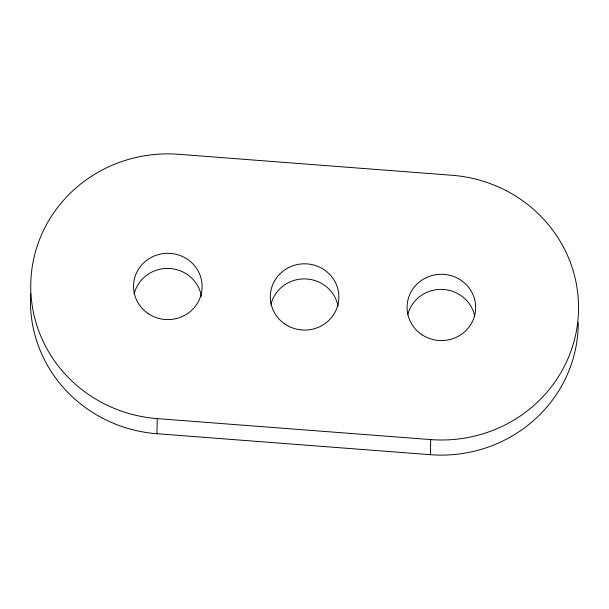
<?xml version="1.0" encoding="UTF-8"?>
<svg xmlns="http://www.w3.org/2000/svg" width="609" height="609" viewBox="0 0 609 609"><rect width="100%" height="100%" fill="white"/><g stroke="black" fill="none" stroke-linecap="round" stroke-linejoin="round"><path stroke-width="0.91" d="M578.261 322.633A137.185 132.572 1.1 0 1 430.403 454.702L156.962 433.73L157.251 418.619A137.185 132.572 1.1 0 1 31.158 275.968A137.185 132.572 1.1 0 1 178.597 154.298L452.038 175.27A137.185 132.572 1.1 0 1 578.131 317.921A137.185 132.572 1.1 0 1 430.692 439.591L157.251 418.619M430.403 454.702L430.692 439.591M407.718 314.784A34.294 33.145 1.1 0 1 441.951 289.412A34.294 33.145 1.1 0 1 474.792 316.528M156.962 433.73A137.185 132.572 1.1 0 1 30.671 293.911M134.186 293.804A34.294 33.145 1.1 0 1 168.86 268.447A34.294 33.145 1.1 0 1 201.404 296.4M270.952 304.294A34.294 33.145 1.1 0 1 305.178 278.922A34.294 33.145 1.1 0 1 338.025 306.038M421.961 334.729A34.294 33.145 1.1 0 0 475.56 310.05A34.294 33.145 1.1 0 0 426.582 277.506A34.294 33.145 1.1 0 0 421.961 334.729M285.187 324.239A34.294 33.145 1.1 0 0 338.787 299.559A34.294 33.145 1.1 0 0 289.808 267.016A34.294 33.145 1.1 0 0 285.187 324.239M148.421 313.749A34.294 33.145 1.1 0 0 202.021 289.069A34.294 33.145 1.1 0 0 153.042 256.526A34.294 33.145 1.1 0 0 148.421 313.749"/></g></svg>
